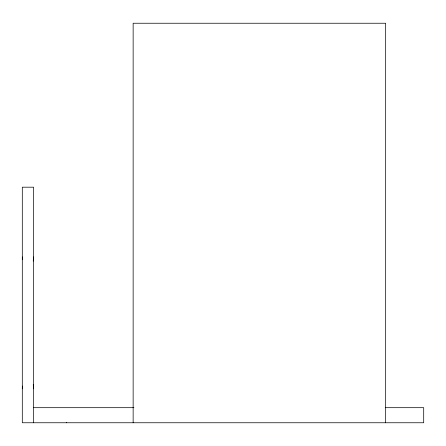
<?xml version="1.0" encoding="UTF-8"?>
<svg xmlns="http://www.w3.org/2000/svg" width="446" height="446" viewBox="0 0 446 446"><rect width="100%" height="100%" fill="white"/><g stroke="black" fill="none" stroke-linecap="round" stroke-linejoin="round"><path stroke-width="0.67" d="M22.3 388.834L22.54 386.058M33.249 261.088L33.606 256.924M66.476 422.758L66.532 422.462M33.606 407.683L133.917 407.683M385.249 407.683L423.7 407.683L423.7 422.758L22.3 422.758L22.3 187.192L33.606 187.192L33.606 422.758M22.3 256.924L22.54 259.7M33.249 384.669L33.606 388.834M385.667 422.758L385.667 23.242L133.142 23.242L133.142 422.758"/></g></svg>
